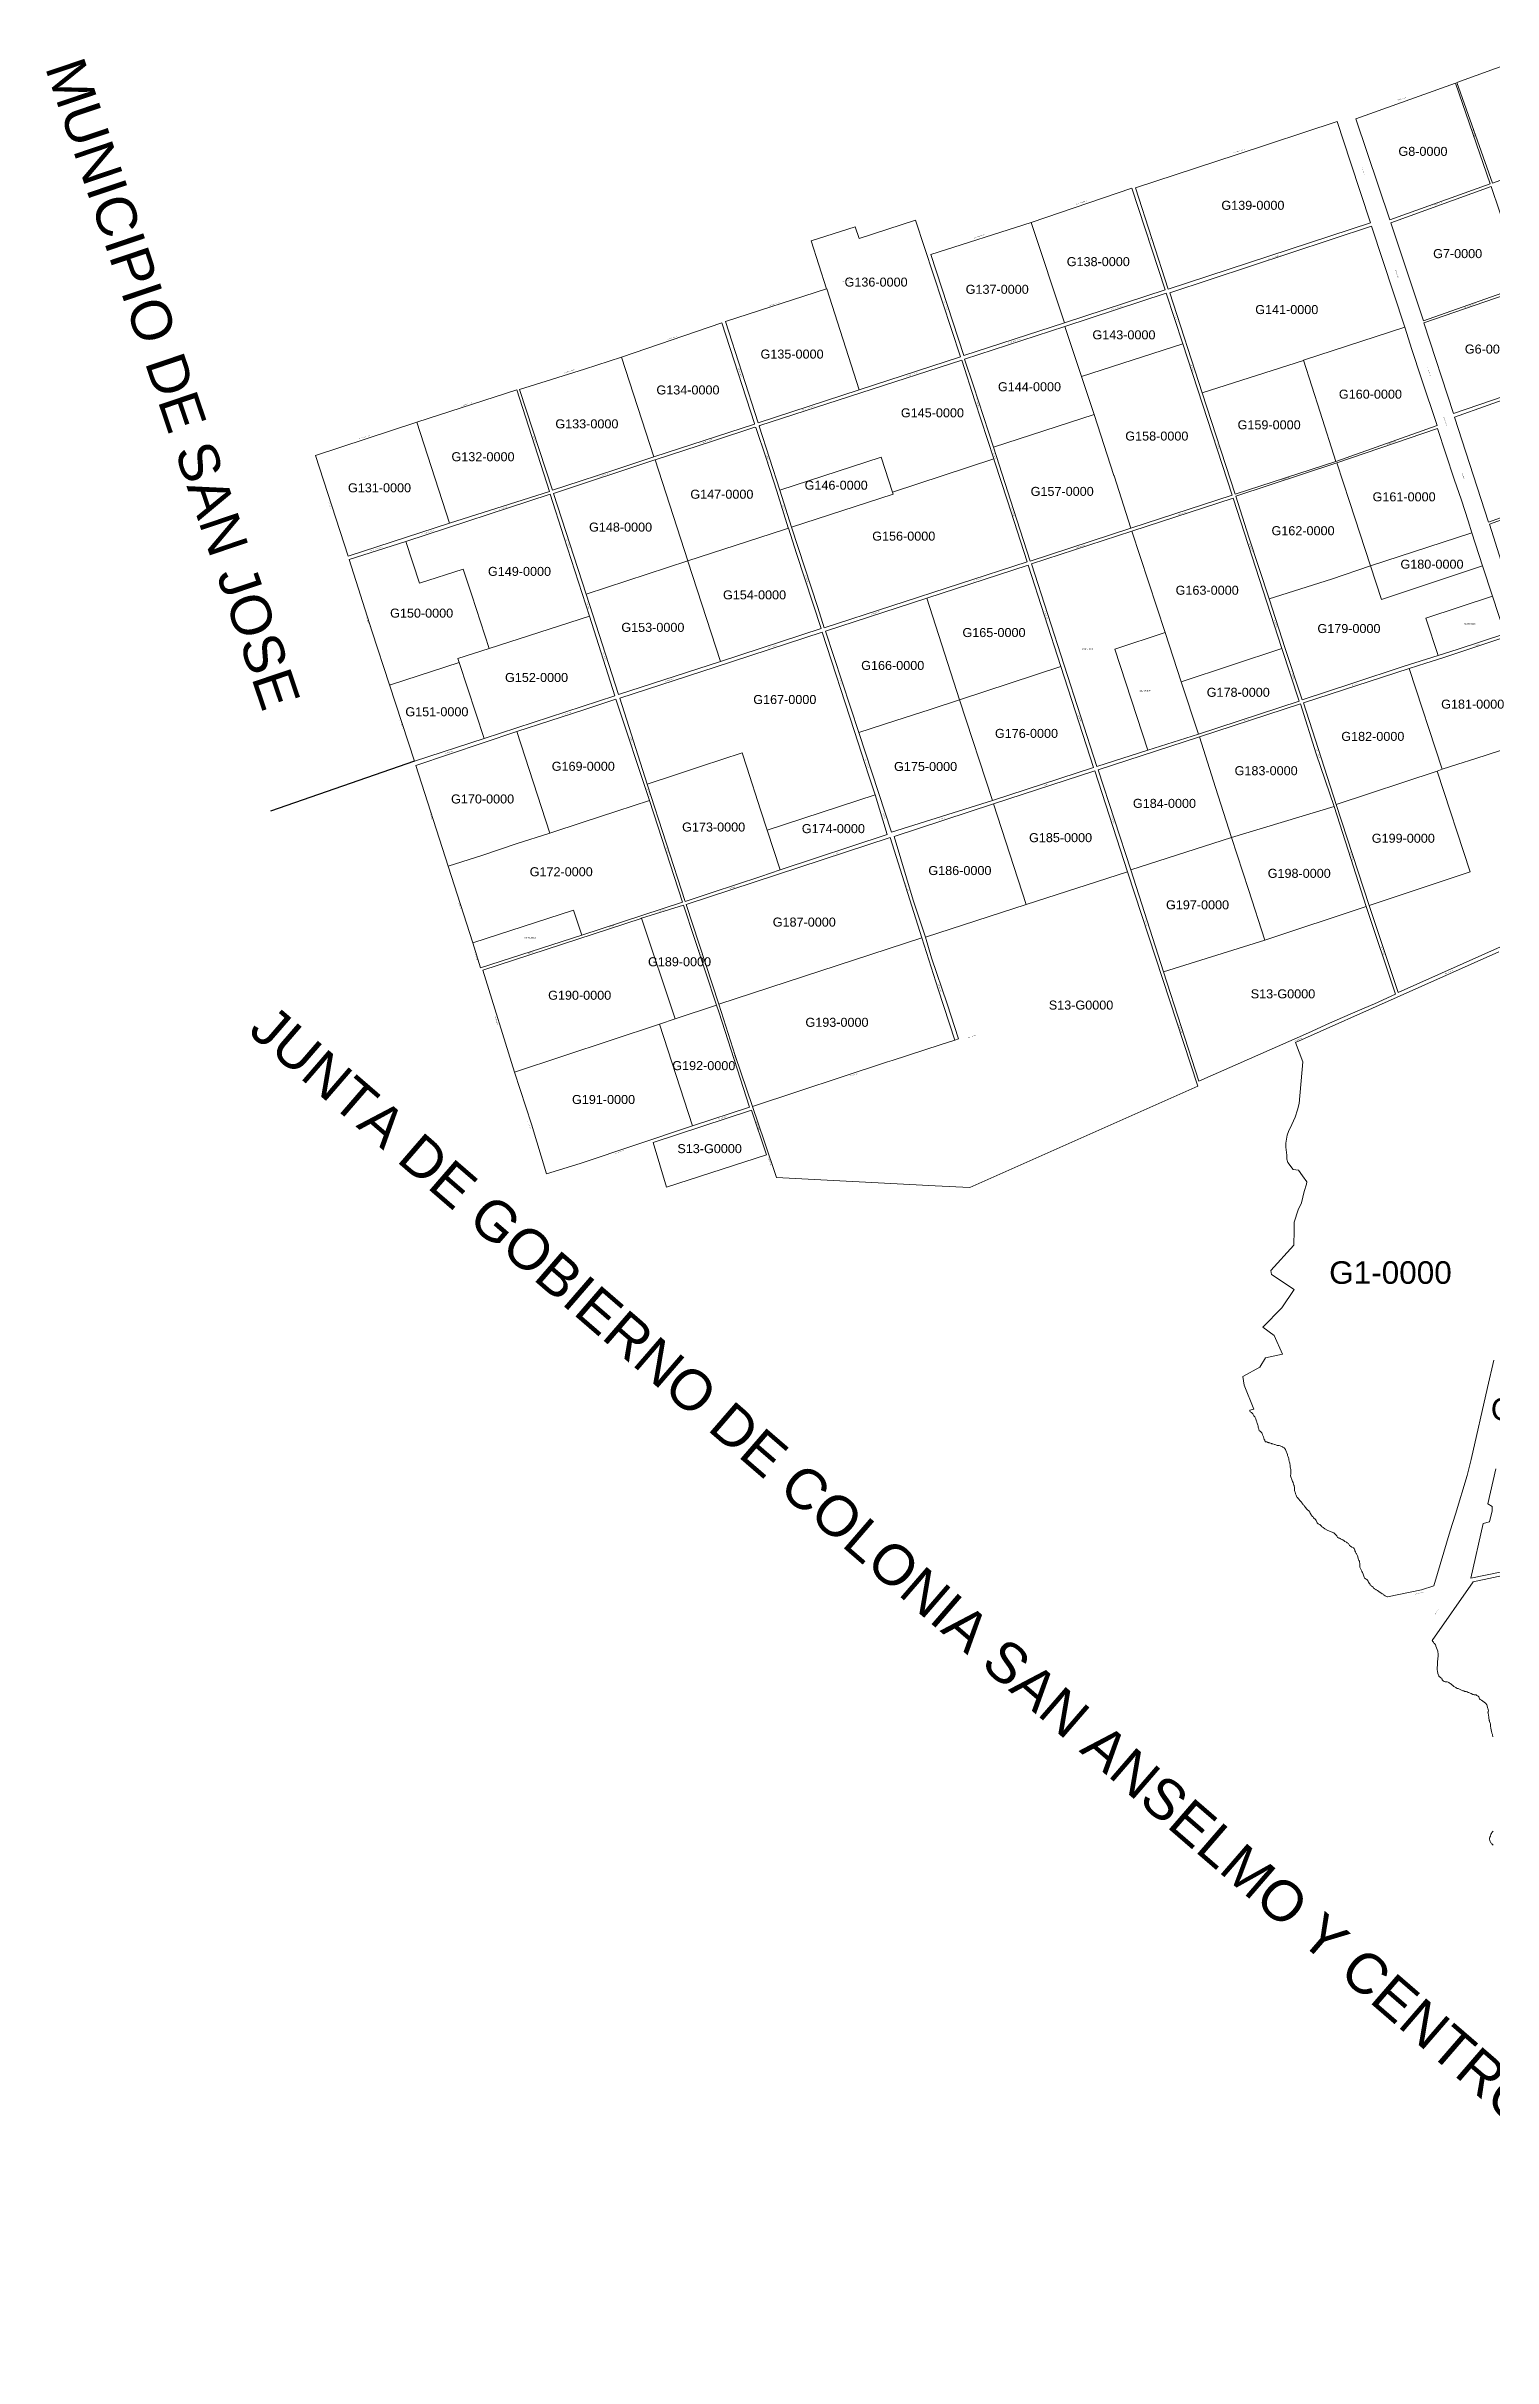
# Model space of a CAD drawing. Header units: millimetres. Extents: x -1182 to 19581, y -461 to 14363.
# Drawn here: x -1182 to 6031, y -461 to 11068 of the extents above; entities that cross this region are included whole.
import ezdxf
from ezdxf.enums import TextEntityAlignment as Align

# ---------------------------------------------------------------- set-up
doc = ezdxf.new("R2010")
doc.units = ezdxf.units.MM
doc.layers.add('Calle_id', color=7, linetype='Continuous')
doc.layers.add('Manzana_Id', color=6, linetype='Continuous')
doc.layers.add('Manzana', color=4, linetype='Continuous', lineweight=9)
doc.styles.add('Calle_Id', font='@Arial Unicode MS')
doc.styles.add('Manzana', font='@Arial Unicode MS')

msp = doc.modelspace()

# ---------------------------------------------------------------- linework, layer by layer
msp.add_line((655, 7502), (-63, 7253, 1))
at = {"layer": 'Manzana'}
for points in [[(6353, 11068), (6523, 10564), (6030, 10386), (5852, 10887)], [(5846, 10885), (6018, 10382), (5518, 10202), (5349, 10707)], [(5256, 10693), (5322, 10491), (5421, 10188), (4413, 9857), (4250, 10362), (4752, 10527)], [(6023, 10369), (5523, 10188), (5685, 9699), (6190, 9877)], [(6194, 9864), (6340, 9409), (5836, 9236), (5688, 9688)], [(6512, 8864), (6675, 8339), (6179, 8162), (6014, 8684)], [(2335, 5762), (2409, 5539), (1911, 5378), (1844, 5601)]]:
    msp.add_lwpolyline(points, close=True, dxfattribs=at)
for points in [[(3896, 9688), (4397, 9854), (4232, 10361), (3729, 10190)], [(2872, 9355), (3377, 9520), (3152, 10201), (2871, 10110), (2852, 10168), (2633, 10097), (2709, 9858)], [(3729, 10190), (3229, 10030), (3393, 9526), (3896, 9688)], [(3896, 9688), (3729, 10190)], [(5592, 9667), (5427, 10171), (4420, 9839), (4582, 9339)], [(2872, 9355), (2368, 9190), (2205, 9695), (2709, 9858)], [(2709, 9858), (2711, 9859), (2872, 9355)], [(3898, 9671), (4403, 9836), (4485, 9584)], [(1687, 9517), (2187, 9689), (2350, 9186), (2349, 9183), (1848, 9020)], [(3542, 9069), (3442, 9375), (3397, 9507), (3898, 9671)], [(3981, 9421), (3898, 9671)], [(4485, 9584), (3981, 9421)], [(4485, 9584), (4731, 8830), (4226, 8664)], [(5087, 9503), (5592, 9667)], [(5592, 9667), (5628, 9555), (5674, 9414), (5754, 9177), (5248, 8998)], [(1687, 9517), (1502, 9458), (1178, 9357), (1342, 8854), (1480, 8899), (1664, 8959), (1848, 9020)], [(1687, 9517), (1848, 9020)], [(2476, 8854), (2373, 9173), (2376, 9176), (2377, 9177), (3384, 9503), (3449, 9300), (3544, 9010)], [(5087, 9503), (5088, 9501), (4582, 9339)], [(5248, 8998), (5170, 9244), (5087, 9503)], [(666, 9193), (1164, 9354), (1327, 8847), (829, 8689)], [(4044, 9232), (3981, 9421)], [(6356, 9402), (6344, 9398), (5841, 9219), (6010, 8695), (6509, 8875), (6424, 9142), (6434, 9146)], [(3542, 9069), (4044, 9232)], [(4044, 9232), (4142, 8927), (4143, 8925), (4226, 8664)], [(4582, 9339), (4746, 8835), (5248, 8998)], [(829, 8689), (323, 8525), (160, 9027), (666, 9193)], [(829, 8689), (666, 9193)], [(2519, 8665), (2518, 8666), (2461, 8849), (2408, 9013), (2357, 9167), (2351, 9169), (2145, 9100), (1854, 9005)], [(5926, 8641), (5908, 8701), (5875, 8804), (5839, 8909), (5756, 9162), (5253, 8991)], [(1854, 9005), (1853, 9005), (1348, 8838), (1510, 8336), (1510, 8335)], [(1854, 9005), (2017, 8501)], [(2476, 8854), (2982, 9018), (3038, 8844)], [(3544, 9010), (3547, 8999), (3611, 8801), (3710, 8497), (2698, 8168), (2665, 8269), (2535, 8670)], [(3038, 8844), (3544, 9010)], [(3542, 9069), (3642, 8757), (3725, 8500), (4226, 8664)], [(5253, 8991), (4750, 8824), (4815, 8619), (4916, 8313)], [(5253, 8991), (5317, 8797), (5422, 8477)], [(612, 8599), (1331, 8834), (1399, 8622), (1527, 8225)], [(2535, 8670), (2476, 8854)], [(3038, 8844), (3041, 8835), (2535, 8670)], [(4231, 8649), (4736, 8815), (4980, 8064)], [(2017, 8501), (2495, 8657), (2519, 8665)], [(2519, 8665), (2560, 8538), (2683, 8164), (2180, 8000)], [(4311, 7557), (4057, 7476), (3731, 8486), (4231, 8649)], [(4231, 8649), (4397, 8144)], [(612, 8599), (329, 8508), (441, 8152), (530, 7883)], [(612, 8599), (680, 8390), (897, 8460), (940, 8330), (1026, 8065)], [(5926, 8641), (5422, 8477)], [(5926, 8641), (5980, 8477)], [(2017, 8501), (1510, 8335)], [(2180, 8000), (2018, 8500), (2017, 8501)], [(3209, 8316), (3715, 8480), (3878, 7975)], [(4916, 8313), (5227, 8411), (5422, 8477)], [(5980, 8477), (5477, 8309), (5422, 8477)], [(5980, 8477), (6029, 8326)], [(2180, 8000), (1672, 7835), (1510, 8335)], [(2870, 7645), (2703, 8151), (3209, 8316)], [(3372, 7809), (3209, 8316)], [(5759, 8029), (5585, 7974), (5334, 7892), (5080, 7808), (4996, 8065), (4916, 8313)], [(5759, 8029), (5697, 8215), (6029, 8326)], [(5759, 8029), (5859, 8061), (6091, 8137), (6029, 8326)], [(1001, 7615), (1653, 7828), (1527, 8225)], [(1026, 8065), (1527, 8225)], [(2951, 7335), (2919, 7434), (2849, 7650), (2688, 8146), (2153, 7971), (1678, 7817), (1814, 7388)], [(4311, 7557), (4147, 8061), (4397, 8144)], [(4397, 8144), (4477, 7899)], [(6259, 7617), (6096, 8122), (5787, 8020), (5698, 7992), (5614, 7965)], [(877, 7995), (534, 7884), (530, 7883)], [(1026, 8065), (871, 8014), (877, 7995)], [(877, 7995), (1001, 7615)], [(3372, 7809), (3878, 7975)], [(3878, 7975), (4041, 7471), (3536, 7307)], [(4477, 7899), (4980, 8064)], [(4563, 7638), (5065, 7802), (4980, 8064)], [(5250, 7287), (5087, 7793), (5614, 7965)], [(5779, 7462), (5614, 7965)], [(530, 7883), (655, 7502), (1001, 7615)], [(4563, 7638), (4477, 7899)], [(1164, 7650), (1329, 7704), (1498, 7759), (1659, 7811), (1827, 7306)], [(3372, 7809), (3226, 7761), (3049, 7703), (2870, 7645)], [(3372, 7809), (3536, 7307)], [(4569, 7624), (5072, 7789), (5151, 7539), (5241, 7276)], [(1164, 7650), (661, 7481), (823, 6978)], [(1164, 7650), (1329, 7144)], [(2870, 7645), (3033, 7148), (3536, 7307)], [(4569, 7624), (4064, 7460), (4226, 6960)], [(4563, 7638), (4311, 7557)], [(4569, 7624), (4648, 7371), (4729, 7121)], [(5414, 6782), (5560, 6348), (6531, 6783), (6473, 6958), (6395, 7204), (6326, 7411), (6276, 7565), (6259, 7617)], [(5779, 7462), (5857, 7487), (5941, 7514), (6259, 7617)], [(1814, 7388), (1961, 7436), (2085, 7477), (2289, 7544), (2312, 7473), (2380, 7260), (2413, 7159)], [(2477, 6960), (2381, 6928), (2139, 6848), (2004, 6803), (1814, 7388)], [(3542, 7289), (4047, 7455), (4210, 6950)], [(5754, 7453), (5250, 7287)], [(5414, 6782), (5919, 6950), (5754, 7453)], [(5779, 7462), (5754, 7453)], [(1827, 7306), (1663, 7253), (1496, 7199), (1329, 7144)], [(1827, 7306), (1991, 6799), (1488, 6635)], [(2951, 7335), (2413, 7159)], [(2951, 7335), (3012, 7137), (2477, 6960)], [(3542, 7289), (3046, 7127), (3141, 6810), (3202, 6624)], [(3542, 7289), (3704, 6787)], [(5241, 7276), (4729, 7121)], [(5241, 7276), (5310, 7058), (5399, 6777)], [(5414, 6782), (5250, 7287)], [(2413, 7159), (2477, 6960)], [(823, 6978), (995, 7034), (1162, 7090), (1329, 7144)], [(2172, 6290), (2009, 6787), (3026, 7121), (3184, 6621)], [(4226, 6960), (4729, 7121)], [(4895, 6610), (4813, 6863), (4729, 7121)], [(823, 6978), (945, 6597)], [(2340, 5780), (2400, 5604), (2459, 5426), (3250, 5385), (3423, 5376), (4560, 5882), (4210, 6950)], [(4210, 6950), (3704, 6787)], [(4389, 6451), (4226, 6960)], [(1488, 6635), (1447, 6760), (945, 6597)], [(1787, 6719), (1785, 6718), (995, 6460), (1153, 5951)], [(1787, 6719), (1995, 6784), (2161, 6285)], [(1955, 6217), (1787, 6719)], [(3704, 6787), (3202, 6624)], [(5399, 6777), (5546, 6340), (5441, 6293), (5359, 6258), (5217, 6195), (5112, 6148), (4566, 5907), (4389, 6451)], [(5399, 6777), (4895, 6610)], [(1488, 6635), (984, 6472), (945, 6597)], [(3184, 6621), (2172, 6290)], [(3184, 6621), (3266, 6366), (3348, 6111)], [(3348, 6111), (3367, 6117), (3310, 6293), (3233, 6522), (3202, 6624)], [(4389, 6451), (4895, 6610)], [(6062, 6551), (5047, 6099), (5084, 6003), (5066, 5795), (5057, 5763), (5045, 5727), (5029, 5690), (5013, 5656), (5006, 5637), (4999, 5597), (5000, 5577), (5004, 5538), (5004, 5517), (5010, 5500), (5035, 5466), (5062, 5462), (5082, 5435), (5104, 5404), (5102, 5392), (5090, 5356), (5077, 5299), (5061, 5265), (5041, 5204), (5040, 5161), (5039, 5089), (4924, 4962), (4927, 4942), (5040, 4868), (4979, 4776), (4884, 4679), (4941, 4638), (4983, 4545), (4898, 4527), (4870, 4480), (4785, 4434), (4792, 4391), (4839, 4270), (4819, 4266), (4819, 4266), (4820, 4263), (4822, 4258), (4824, 4256), (4828, 4254), (4831, 4250), (4834, 4247), (4836, 4244), (4838, 4241), (4840, 4238), (4842, 4235), (4844, 4233), (4846, 4229), (4848, 4226), (4849, 4223), (4850, 4220), (4853, 4211), (4854, 4207), (4855, 4204), (4856, 4200), (4859, 4191), (4861, 4187), (4862, 4183), (4862, 4180), (4863, 4176), (4864, 4173), (4865, 4169), (4866, 4166), (4867, 4163), (4871, 4160), (4875, 4157), (4877, 4155), (4880, 4152), (4881, 4149), (4883, 4143), (4887, 4136), (4888, 4132), (4890, 4126), (4892, 4120), (4894, 4116), (4895, 4113), (4896, 4110), (4898, 4108), (4901, 4108), (4905, 4107), (4909, 4105), (4912, 4104), (4915, 4103), (4918, 4103), (4920, 4102), (4923, 4101), (4927, 4099), (4930, 4098), (4934, 4097), (4942, 4094), (4945, 4094), (4949, 4092), (4952, 4091), (4956, 4090), (4958, 4089), (4962, 4089), (4966, 4089), (4971, 4088), (4975, 4086), (4979, 4084), (4983, 4082), (4985, 4081), (4988, 4079), (4991, 4077), (4994, 4074), (4996, 4071), (4998, 4069), (5000, 4065), (5007, 4044), (5008, 4040), (5011, 4032), (5012, 4028), (5014, 4024), (5015, 4019), (5015, 4016), (5016, 4013), (5016, 4010), (5017, 4006), (5019, 4001), (5020, 3997), (5021, 3993), (5021, 3988), (5021, 3984), (5021, 3981), (5022, 3977), (5024, 3969), (5024, 3965), (5025, 3962), (5025, 3958), (5025, 3955), (5024, 3949), (5024, 3945), (5023, 3942), (5023, 3938), (5031, 3914), (5033, 3909), (5035, 3904), (5036, 3901), (5037, 3898), (5038, 3895), (5039, 3892), (5040, 3889), (5041, 3886), (5042, 3882), (5042, 3878), (5042, 3869), (5043, 3865), (5044, 3860), (5046, 3856), (5047, 3850), (5048, 3848), (5049, 3845), (5050, 3841), (5052, 3837), (5054, 3832), (5057, 3830), (5061, 3825), (5063, 3823), (5066, 3820), (5068, 3817), (5071, 3813), (5074, 3810), (5077, 3807), (5079, 3804), (5081, 3802), (5083, 3798), (5086, 3795), (5088, 3792), (5091, 3790), (5093, 3787), (5094, 3785), (5096, 3782), (5099, 3779), (5103, 3774), (5108, 3769), (5114, 3763), (5119, 3757), (5121, 3752), (5124, 3747), (5126, 3744), (5128, 3742), (5129, 3739), (5131, 3737), (5133, 3735), (5135, 3733), (5138, 3729), (5141, 3726), (5144, 3723), (5147, 3720), (5150, 3715), (5152, 3712), (5156, 3704), (5159, 3700), (5161, 3698), (5164, 3697), (5168, 3695), (5171, 3693), (5174, 3690), (5176, 3688), (5178, 3686), (5179, 3683), (5185, 3680), (5193, 3674), (5208, 3666), (5239, 3653), (5253, 3639), (5257, 3631), (5260, 3629), (5263, 3628), (5266, 3627), (5270, 3626), (5272, 3624), (5278, 3621), (5280, 3620), (5283, 3618), (5285, 3617), (5288, 3615), (5294, 3611), (5301, 3607), (5305, 3604), (5308, 3602), (5311, 3600), (5313, 3597), (5315, 3594), (5317, 3591), (5322, 3587), (5328, 3583), (5336, 3579), (5338, 3577), (5340, 3575), (5341, 3572), (5343, 3567), (5344, 3564), (5346, 3559), (5347, 3557), (5349, 3554), (5350, 3551), (5351, 3549), (5353, 3546), (5355, 3542), (5356, 3539), (5362, 3521), (5363, 3518), (5364, 3515), (5366, 3512), (5367, 3509), (5367, 3505), (5368, 3502), (5368, 3498), (5368, 3495), (5368, 3491), (5368, 3487), (5369, 3483), (5370, 3479), (5372, 3476), (5374, 3472), (5375, 3469), (5377, 3465), (5378, 3463), (5379, 3461), (5382, 3456), (5383, 3452), (5390, 3432), (5391, 3430), (5392, 3428), (5395, 3426), (5399, 3423), (5403, 3421), (5406, 3418), (5408, 3414), (5410, 3412), (5412, 3407), (5415, 3403), (5418, 3399), (5420, 3395), (5422, 3393), (5425, 3391), (5427, 3388), (5430, 3386), (5434, 3382), (5437, 3378), (5440, 3376), (5442, 3375), (5445, 3373), (5448, 3371), (5450, 3369), (5453, 3368), (5457, 3366), (5458, 3364), (5461, 3362), (5464, 3359), (5468, 3357), (5472, 3355), (5476, 3352), (5480, 3349), (5484, 3347), (5486, 3345), (5490, 3343), (5495, 3340), (5498, 3338), (5502, 3336), (5504, 3334), (5507, 3334), (5676, 3369), (5737, 3389), (5819, 3663), (5845, 3747), (5904, 3939), (5923, 4020), (6005, 4379), (6036, 4515)], [(2161, 6285), (1955, 6217)], [(2040, 5683), (2325, 5777), (2172, 6253), (2161, 6285)], [(2172, 6290), (2254, 6035), (2340, 5780)], [(1876, 6190), (1153, 5951)], [(1955, 6217), (1876, 6190)], [(1876, 6190), (2040, 5683)], [(2340, 5780), (3013, 6003), (3036, 6010), (3275, 6087), (3348, 6111)], [(2040, 5683), (1480, 5496), (1312, 5444), (1238, 5692), (1153, 5951)], [(6046, 3973), (6006, 3799), (6028, 3785), (6028, 3763), (6014, 3708), (5984, 3701), (5921, 3428), (6240, 3493)], [(6031, 2636), (6031, 2639), (6030, 2643), (6030, 2646), (6029, 2648), (6028, 2651), (6027, 2655), (6024, 2665), (6023, 2669), (6023, 2673), (6022, 2677), (6021, 2682), (6020, 2686), (6020, 2690), (6020, 2693), (6019, 2696), (6019, 2701), (6018, 2704), (6015, 2712), (6014, 2716), (6013, 2718), (6013, 2721), (6012, 2730), (6011, 2733), (6011, 2737), (6010, 2741), (6009, 2744), (6009, 2748), (6008, 2751), (6008, 2754), (6007, 2759), (6008, 2761), (6009, 2764), (6009, 2768), (6008, 2771), (6008, 2774), (6007, 2777), (6001, 2795), (6000, 2797), (5999, 2800), (5997, 2802), (5995, 2804), (5993, 2805), (5990, 2807), (5986, 2810), (5983, 2813), (5980, 2815), (5977, 2817), (5975, 2819), (5969, 2823), (5966, 2824), (5965, 2826), (5962, 2835), (5960, 2837), (5958, 2839), (5955, 2840), (5951, 2843), (5948, 2845), (5946, 2845), (5943, 2845), (5939, 2845), (5935, 2847), (5932, 2848), (5923, 2852), (5921, 2853), (5918, 2854), (5915, 2855), (5911, 2857), (5908, 2857), (5903, 2860), (5898, 2862), (5895, 2863), (5892, 2863), (5886, 2865), (5882, 2866), (5878, 2868), (5875, 2869), (5872, 2871), (5868, 2873), (5859, 2878), (5854, 2878), (5849, 2881), (5847, 2883), (5843, 2884), (5840, 2886), (5837, 2888), (5833, 2891), (5830, 2894), (5827, 2896), (5825, 2898), (5822, 2901), (5818, 2903), (5814, 2906), (5812, 2907), (5808, 2909), (5804, 2911), (5801, 2911), (5797, 2911), (5794, 2910), (5790, 2912), (5788, 2913), (5784, 2915), (5782, 2917), (5779, 2920), (5778, 2923), (5777, 2926), (5775, 2928), (5772, 2931), (5768, 2934), (5765, 2936), (5763, 2939), (5762, 2941), (5758, 2952), (5757, 2955), (5756, 2960), (5755, 2963), (5755, 2966), (5754, 2969), (5754, 2974), (5754, 2978), (5754, 2983), (5755, 2992), (5755, 2997), (5755, 3001), (5755, 3006), (5755, 3010), (5756, 3014), (5757, 3022), (5758, 3026), (5758, 3030), (5759, 3035), (5759, 3037), (5759, 3040), (5759, 3043), (5759, 3049), (5759, 3053), (5758, 3057), (5758, 3060), (5757, 3064), (5748, 3089), (5747, 3092), (5745, 3095), (5744, 3097), (5742, 3100), (5740, 3102), (5738, 3104), (5735, 3108), (5733, 3111), (5729, 3117), (5934, 3410), (6698, 3572)], [(6033, 2096), (6030, 2099), (6028, 2101), (6026, 2103), (6024, 2106), (6022, 2108), (6020, 2110), (6018, 2114), (6016, 2119), (6015, 2125), (6015, 2130), (6017, 2136), (6019, 2141), (6022, 2150), (6024, 2154), (6027, 2159), (6029, 2162), (6033, 2166)]]:
    msp.add_lwpolyline(points, dxfattribs=at)

# ---------------------------------------------------------------- texts
at = {"layer": 'Calle_id', "color": 7, "style": 'Calle_Id'}
for s, rotation, p in [('1260 - PRIMEROS COLONOS', 17.6014, (5571, 10804, 1)), ('1821 - CALLE PUBLICA', 289.2539, (5937, 10634, 1)), ('1260 - PRIMEROS COLONOS', 17.8694, (4766, 10546, 1)), ('1801 - CALLE PUBLICA', 288.251, (5383, 10451, 1)), ('1260 - PRIMEROS COLONOS', 18.6922, (3981, 10289, 1)), ('1260 - PRIMEROS COLONOS', 17.9707, (3471, 10120, 1)), ('1761 - CALLE PUBLICA', 288.0233, (4322, 10110, 1)), ('1801 - CALLE PUBLICA', 288.1299, (5554, 9931, 1)), ('1260 - PRIMEROS COLONOS', 17.6116, (2817, 9902, 1)), ('1260 - PRIMEROS COLONOS', 18.1629, (2451, 9782, 1)), ('1721 - CALLE PUBLICA', 288.0128, (3303, 9775, 1)), ('1761 - CALLE PUBLICA', 287.7346, (4450, 9716, 1)), ('1350 - CALLE JOSE ARTALAZ', 19.2486, (5918, 9775, 1)), ('1260 - PRIMEROS COLONOS', 18.4308, (1938, 9613, 1)), ('1260 - PRIMEROS COLONOS', 17.6788, (1425, 9446, 1)), ('1681 - CALLE PUBLICA', 288.0107, (2278, 9439, 1)), ('1761 - CALLE PUBLICA', 288.4382, (4533, 9461, 1)), ('1801 - CALLE PUBLICA', 288.1002, (5713, 9444, 1)), ('1260 - PRIMEROS COLONOS', 17.8452, (915, 9282, 1)), ('1721 - CALLE PUBLICA', 288.0377, (3461, 9290, 1)), ('1260 - PRIMEROS COLONOS', 17.758, (405, 9119, 1)), ('1641 - CALLE PUBLICA', 288.1217, (1253, 9103, 1)), ('1801 - CALLE PUBLICA', 288.1002, (5794, 9198, 1)), ('1681 - CALLE PUBLICA', 287.8723, (2415, 9015, 1)), ('1721 - CALLE PUBLICA', 287.8129, (3544, 9034, 1)), ('1761 - CALLE PUBLICA', 288.0006, (4658, 9081, 1)), ('1801 - CALLE PUBLICA', 288.1002, (5882, 8929, 1)), ('1601 - CALLE PUBLICA', 287.9728, (233, 8775, 1)), ('1681 - CALLE PUBLICA', 287.7586, (2497, 8759, 1)), ('1721 - CALLE PUBLICA', 287.9628, (3637, 8746, 1)), ('1641 - CALLE PUBLICA', 287.8003, (1420, 8588, 1)), ('1761 - CALLE PUBLICA', 288.05, (4825, 8568, 1)), ('1681 - CALLE PUBLICA', 288.0913, (2610, 8412, 1)), ('1641 - CALLE PUBLICA', 288.0101, (1519, 8281, 1)), ('1601 - CALLE PUBLICA', 288.2314, (422, 8197, 1)), ('1721 - CALLE PUBLICA', 287.9576, (3803, 8234, 1)), ('1761 - CALLE PUBLICA', 288.0296, (4948, 8189, 1)), ('1641 - CALLE PUBLICA', 287.8958, (1601, 8025, 1)), ('1681 - CALLE PUBLICA', 288.0726, (2778, 7900, 1)), ('1761 - CALLE PUBLICA', 287.8791, (5032, 7932, 1)), ('1721 - CALLE PUBLICA', 287.9507, (3969, 7722, 1)), ('1601 - CALLE PUBLICA', 287.8934, (589, 7686, 1)), ('1641 - CALLE PUBLICA', 287.9815, (1737, 7605, 1)), ('1681 - CALLE PUBLICA', 288.1561, (2911, 7490, 1)), ('1761 - CALLE PUBLICA', 288.279, (5160, 7539, 1)), ('1641 - CALLE PUBLICA', 288.0024, (1821, 7347, 1)), ('1601 - CALLE PUBLICA', 287.9424, (736, 7232, 1)), ('1681 - CALLE PUBLICA', 287.8904, (2995, 7235, 1)), ('1721 - CALLE PUBLICA', 287.8758, (4135, 7211, 1)), ('1641 - CALLE PUBLICA', 287.8778, (1917, 7051, 1)), ('1761 - CALLE PUBLICA', 287.9153, (5327, 7030, 1)), ('1601 - CALLE PUBLICA', 287.6033, (879, 6786, 1)), ('1681 - CALLE PUBLICA', 287.9262, (3111, 6876, 1)), ('1721 - CALLE PUBLICA', 287.8781, (4299, 6702, 1)), ('1761 - CALLE PUBLICA', 288.4491, (5482, 6558, 1)), ('1601 - CALLE PUBLICA', 287.9144, (960, 6530, 1)), ('1641 - CALLE PUBLICA', 288.095, (2082, 6540, 1)), ('1560 - CALLE PUBLICA', 24.0905, (5813, 6451, 1)), ('1681 - CALLE PUBLICA', 287.9551, (3275, 6368, 1)), ('1601 - CALLE PUBLICA', 287.4831, (1063, 6207, 1)), ('1721 - CALLE PUBLICA', 288.302, (4473, 6169, 1)), ('1560 - CALLE PUBLICA', 24.2258, (5060, 6113, 1)), ('1641 - CALLE PUBLICA', 288.3348, (2250, 6030, 1)), ('1601 - CALLE PUBLICA', 287.4726, (1226, 5689, 1)), ('1800 - CALLE PUBLICA', 13.0336, (5665, 3353, 1)), ('1001 - RUTA 14', 56.8613, (5751, 3260, 1))]:
    msp.add_text(s, height=3, rotation=rotation, dxfattribs=at).set_placement(p, align=Align.MIDDLE)
at = {"layer": 'Calle_id', "linetype": 'Continuous', "style": 'Calle_Id'}
for rotation, p in [(18.9943, (5749, 10281, 1)), (17.753, (4940, 10016, 1)), (17.9581, (4154, 9763, 1)), (18.1512, (3644, 9597, 1)), (17.9473, (3131, 9430, 1)), (18.0757, (2618, 9263, 1)), (18.089, (2106, 9096, 1)), (18.2903, (1594, 8928, 1)), (17.8628, (1085, 8761, 1)), (18.0208, (721, 8644, 1)), (17.8343, (464, 8561, 1))]:
    msp.add_text('1300 - JUAN MANUEL DE ROSAS', height=3, rotation=rotation, dxfattribs=at).set_placement(p, align=Align.MIDDLE)
at = {"layer": 'Calle_id', "style": 'Calle_Id'}
for s, rotation, p in [('1362 - CALLE PUBLICA', 19.1722, (5525, 9091, 1)), ('1362 - CALLE PUBLICA', 18.4539, (4996, 8911, 1)), ('1362 - CALLE PUBLICA', 18.3583, (4485, 8740, 1)), ('1362 - CALLE PUBLICA', 17.9307, (3974, 8573, 1)), ('1362 - CALLE PUBLICA', 17.9252, (3463, 8408, 1)), ('1362 - CALLE PUBLICA', 18.1039, (2950, 8241, 1)), ('1362 - CALLE PUBLICA', 18.042, (2438, 8074, 1)), ('450 - ALBERDI', 17.602, (5951, 8081, 1)), ('1362 - CALLE PUBLICA', 18.0136, (1925, 7907, 1)), ('450 - ALBERDI', 18.2058, (5343, 7886, 1)), ('1362 - CALLE PUBLICA', 18.096, (1414, 7740, 1)), ('450 - ALBERDI', 18.0693, (4804, 7709, 1)), ('1362 - CALLE PUBLICA', 18.1864, (828, 7548, 1)), ('450 - ALBERDI', 18.1116, (3796, 7382, 1)), ('450 - ALBERDI', 18.0223, (3284, 7215, 1)), ('450 - ALBERDI', 18.1821, (2754, 7041, 1)), ('450 - ALBERDI', 18.2119, (2239, 6872, 1)), ('450 - ALBERDI', 17.4668, (1891, 6759, 1)), ('450 - ALBERDI', 18.0218, (1636, 6678, 1)), ('450 - ALBERDI', 17.9373, (1235, 6548, 1)), ('1542 - CALLE PUBLICA', 17.6357, (3436, 6130)), ('1542 - CALLE PUBLICA', 18.0443, (2849, 5939)), ('1542 - CALLE PUBLICA', 18.3999, (2191, 5724, 1)), ('1542 - CALLE PUBLICA', 18.384, (1677, 5553, 1))]:
    msp.add_text(s, height=3, rotation=rotation, dxfattribs=at).set_placement(p, align=Align.MIDDLE)
at = {"layer": 'Calle_id', "color": 7, "linetype": 'Continuous', "style": 'Calle_Id'}
for rotation, p in [(288.9597, (2366, 5685, 1)), (288.3342, (2425, 5509))]:
    msp.add_text('1641 - CALLE PUBLICA', height=3, rotation=rotation, dxfattribs=at).set_placement(p, align=Align.MIDDLE)
at = {"layer": 'Manzana_Id', "style": 'Manzana'}
for s, rotation, p in [('MUNICIPIO DE SAN JOSE', 288.6708, (-550, 9385)), ('JUNTA DE GOBIERNO DE COLONIA SAN ANSELMO Y CENTROS ALEDAÑOS', 319.1622, (3725, 2905))]:
    msp.add_text(s, height=200, rotation=rotation, dxfattribs=at).set_placement(p, align=Align.MIDDLE_CENTER)
for s, height, p in [('G8-0000', 45, (5683, 10544)), ('G139-0000', 45, (4835, 10275)), ('G7-0000', 45, (5856, 10034)), ('G138-0000', 45, (4064, 9994)), ('G136-0000', 45, (2956, 9892)), ('G137-0000', 45, (3560, 9856)), ('G141-0000', 45, (5004, 9755)), ('G143-0000', 45, (4192, 9629)), ('G6-0000', 45, (6014, 9558)), ('G135-0000', 45, (2537, 9533)), ('G134-0000', 45, (2018, 9354)), ('G144-0000', 45, (3721, 9370)), ('G160-0000', 45, (5421, 9333)), ('G145-0000', 45, (3237, 9240)), ('G133-0000', 45, (1514, 9185)), ('G158-0000', 45, (4356, 9124)), ('G159-0000', 45, (4916, 9180)), ('G132-0000', 45, (996, 9021)), ('G131-0000', 45, (480, 8866)), ('G146-0000', 45, (2757, 8879)), ('G147-0000', 45, (2187, 8834)), ('G157-0000', 45, (3884, 8848)), ('G161-0000', 45, (5589, 8821)), ('G148-0000', 45, (1682, 8670)), ('G156-0000', 45, (3094, 8625)), ('G162-0000', 45, (5085, 8652)), ('G149-0000', 45, (1178, 8449)), ('G180-0000', 45, (5728, 8485)), ('G154-0000', 45, (2350, 8332)), ('G163-0000', 45, (4607, 8355)), ('G150-0000', 45, (690, 8241)), ('G153-0000', 45, (1843, 8170)), ('G179-0000', 45, (5314, 8164)), ('G165-0000', 45, (3544, 8144)), ('G166-0000', 45, (3039, 7980)), ('G152-0000', 45, (1263, 7920)), ('G178-0000', 45, (4762, 7846)), ('G151-0000', 45, (766, 7749)), ('G167-0000', 45, (2501, 7810)), ('G181-0000', 45, (5931, 7787)), ('G176-0000', 45, (3706, 7641)), ('G182-0000', 45, (5433, 7626)), ('G169-0000', 45, (1496, 7477)), ('G175-0000', 45, (3203, 7476)), ('G183-0000', 45, (4901, 7455)), ('G170-0000', 45, (994, 7314)), ('G184-0000', 45, (4394, 7292)), ('G173-0000', 45, (2146, 7174)), ('G174-0000', 45, (2743, 7166)), ('G185-0000', 45, (3876, 7121)), ('G199-0000', 45, (5585, 7118)), ('G172-0000', 45, (1386, 6951)), ('G186-0000', 45, (3374, 6957)), ('G198-0000', 45, (5066, 6943)), ('G197-0000', 45, (4559, 6786)), ('G187-0000', 45, (2598, 6700)), ('G189-0000', 45, (1976, 6502)), ('G190-0000', 45, (1478, 6335)), ('S13-G0000', 45, (4985, 6342)), ('S13-G0000', 45, (3978, 6286)), ('G193-0000', 45, (2761, 6200)), ('G192-0000', 45, (2097, 5984)), ('G191-0000', 45, (1597, 5815)), ('S13-G0000', 45, (2126, 5570)), ('G1-0000', 112.5, (5521, 4952)), ('G1-0000', 112.5, (6327, 4270))]:
    msp.add_text(s, height=height, dxfattribs=at).set_placement(p, align=Align.MIDDLE_CENTER)
at = {"layer": 'Manzana_Id', "linetype": 'Continuous', "style": 'Manzana'}
for s, p in [('G180-0000', (5917, 8188)), ('G164-0000', (4010, 8062)), ('G177-0000', (4297, 7854)), ('G171-0000', (1231, 6621))]:
    msp.add_text(s, height=8, dxfattribs=at).set_placement(p, align=Align.MIDDLE_CENTER)

doc.saveas('drawing.dxf')
